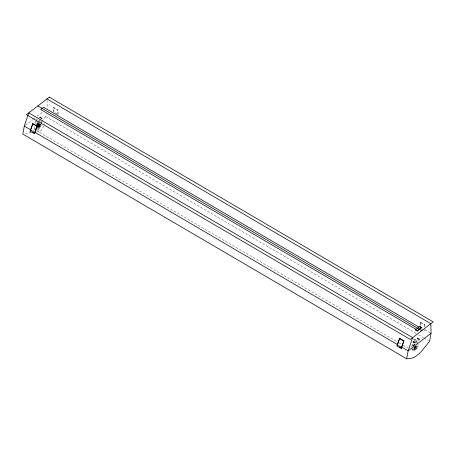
<?xml version="1.0" encoding="UTF-8"?>
<svg xmlns="http://www.w3.org/2000/svg" width="456" height="456" viewBox="0 0 456 456"><rect width="100%" height="100%" fill="white"/><g stroke="black" fill="none" stroke-linecap="round" stroke-linejoin="round"><path stroke-width="0.34" stroke-dasharray="2.28 1.71" d="M38.617 123.302L37.557 126.033M40.31 124.294C40.145 125.902 38.925 129.042 37.078 126.591M44.015 124.722L44.124 123.679M417.212 343.243L416.915 340.849L413.552 338.876M37.7 122.373L35.591 121.136L35.671 120.692M34.736 128.546L34.742 126.808M35.351 123.559L35.716 121.604A1.083 0.416 -59.6 0 0 35.671 121.182L35.591 121.136M36.754 126.038L36.97 124.214L36.628 124.83M37.255 125.662L37.745 122.795A1.083 0.416 -59.6 0 0 37.762 122.561M38.851 123.103L37.973 126.067M38.971 122.453L39.336 120.504M39.957 117.893L40.225 116.896L42.254 118.087L41.986 119.084M38.23 127.007C38.669 121.889 39.689 129.988 36.537 126.016M38.76 126.506L39.039 125.007M40.39 124.402L40.202 125.4L37.318 127.612M38.771 127.583L40.008 127.258L40.88 124.294M41 123.644L41.365 121.695M41.946 121.478L45.708 116.519L46.21 113.857M414.624 346.355L415.108 343.75A1.066 0.41 -59.6 0 0 415.057 343.328L412.954 342.097L413.102 341.287L417.588 337.856L419.617 339.042L419.338 340.056A1.083 0.416 -59.6 0 0 419.098 340.7M412.349 346.463L413.079 342.564A1.066 0.41 -59.6 0 0 413.028 342.137L412.954 342.097M419.617 339.042L415.137 342.479L415.057 343.328M418.363 344.599L417.371 348.213L414.128 350.692L414.498 347.005M415.387 346.486L415.342 347.808L415.678 346.674M416.334 343.414L417.063 339.509A1.083 0.416 -59.6 0 1 417.308 338.865L417.588 337.856M416.282 345.733L415.969 347.404L416.653 346.047M424.981 329.306L424.456 330.691M414.686 347.079L414.538 348.487L415.296 348.72L413.603 347.728M37.66 126.318L38.891 124.169M41.57 124.676L38.885 129.356L36.708 130.655M43.702 125.924C42.75 128.239 41.502 131.248 38.84 131.904L38.047 131.151L38.053 129.293L40.242 124.397M411.563 346.611C412.515 344.297 413.763 341.287 416.425 340.632L416.915 340.849M412.993 346.087L414.589 343.596L415.228 343.339L415.593 343.687M37.603 125.149L37.854 123.644L37.569 123.981C42.63 126.392 38.201 124.374 38.754 124.26M413.632 345.728L414.766 343.191L415.188 340.951L414.778 339.595L414.293 339.384L412.908 339.942M416.408 345.716L414.219 349.125L412.674 350.305L411.551 350.208M414.589 344.742L414.977 344.576M413.695 345.494L413.86 345.181M36.491 124.163L38.201 122.578M37.363 124.306L38.11 123.148M40.681 123.057L41.524 122.003M36.771 129.738L38.276 127.965L36.583 126.973M413.227 348.173L412.099 349.507L414.128 350.692M415.296 348.72L413.791 350.493L417.029 348.013L415.798 348.338L414.669 347.677M38.122 125.976L39.826 124.026M415.798 348.338L416.909 346.668L417.286 344.679M25.411 125.223L32.678 119.66M33.237 119.233L34.912 117.95M37.147 116.234L43.291 111.526M35.739 120.333L37.42 119.044M37.985 118.611L40.225 116.896M53.603 112.279L53.494 107.679L53.808 107.439L58.077 109.936L58.18 114.536L53.916 112.039L53.808 107.439M37.774 121.518L39.455 120.23M40.014 119.803L42.254 118.087M57.866 114.775L57.764 110.175L58.077 109.936M37.597 126.112L40.003 124.271M420.375 325.738L420.295 322.449L420.609 322.21L424.878 324.706L424.924 326.678M424.61 326.918L424.878 324.706M412.925 345.882L415.336 344.041M39.712 121.421L41.091 120.863M39.604 123.627L38.88 124.146M40.003 124.773L39.723 125.269M38.076 126.249C37.039 127.805 39.501 125.246 37.01 125.622M38.276 127.965L37.654 127.971M414.105 347.347L415.336 347.022L415.849 346.013L417.878 347.204M25.319 134.007L28.796 133.112A23.746 9.091 -59.6 0 0 31.059 132.075M39.547 124.636L38.948 126.648L39.626 124.762L37.751 123.61M53.494 107.679L57.764 110.175M420.295 322.449L424.564 324.946M424.924 329.699L430.453 332.937M421.407 328.907L423.236 329.979M45.708 116.519L416.06 333.37M418.517 334.807L423.43 337.685M424.04 338.044L428.344 340.564M40.157 117.26L42.186 118.446M417.519 338.215L419.548 339.406M40.071 117.705L42.106 118.896M417.434 338.66L419.469 339.851M413.102 341.287L415.137 342.479M413.033 341.652L415.068 342.838M38.429 122.681L39.558 123.342M36.97 124.214L40.516 126.244M37.067 124.363L38.76 125.354M37.819 125.987L40.008 127.258M414.276 346.412L417.371 348.213M413.78 346.799L415.473 347.791M413.552 348.07L414.681 348.732M34.496 128.107L36.024 129.002M411.859 349.068L413.894 350.254M36.218 130.439L398.356 342.484M398.971 342.844L402.659 344.998M403.275 345.363L408.188 348.236M41.889 121.615L41.992 122.43M420.609 322.21L420.717 326.809M47.019 100.297L47.202 108.534M34.987 129.151A23.746 9.091 -59.6 0 1 33.265 130.587"/><path stroke-width="0.68" d="M406.661 358.826L408.154 350.841L412.646 337.628L28.785 112.866L24.293 126.078L22.8 134.064L406.661 358.826L410.52 358.558L412.657 357.874A23.746 9.091 -59.6 0 0 421.982 350.738L429.569 341.282L431.062 333.296L430.846 323.692L46.985 98.929M30.164 131.208L32.843 123.496L37.107 125.998L34.428 133.705L30.164 131.208L30.478 130.969M34.428 133.705L37.107 125.998M396.965 345.979L399.644 338.272L403.908 340.769L401.229 348.475L396.965 345.979L397.279 345.739M401.229 348.475L403.908 340.769M30.905 129.19L32.627 124.129M397.495 344.599L399.644 338.272M417.553 330.395L420.791 327.915M431.062 333.296L408.154 350.841L401.4 346.885M419.474 326.638L421.504 327.824M418.921 327.055L43.594 107.291L40.704 109.503L416.037 329.266M37.882 105.895L421.743 330.663M415.49 329.688L417.519 330.879M32.53 123.741L36.793 126.238M399.331 338.512L403.594 341.008M24.293 126.078L31.048 130.034M34.736 132.194L397.102 344.371M30.381 130.068L34.645 132.565M397.182 344.839L401.445 347.335M32.917 132.394L34.742 133.465M399.718 347.164L400.932 347.882M49.339 97.122L26.431 114.673L410.292 339.435L433.2 321.885L49.339 97.122M419.719 326.445L415.239 329.882L417.268 331.067L421.754 327.636L419.719 326.445"/></g></svg>
